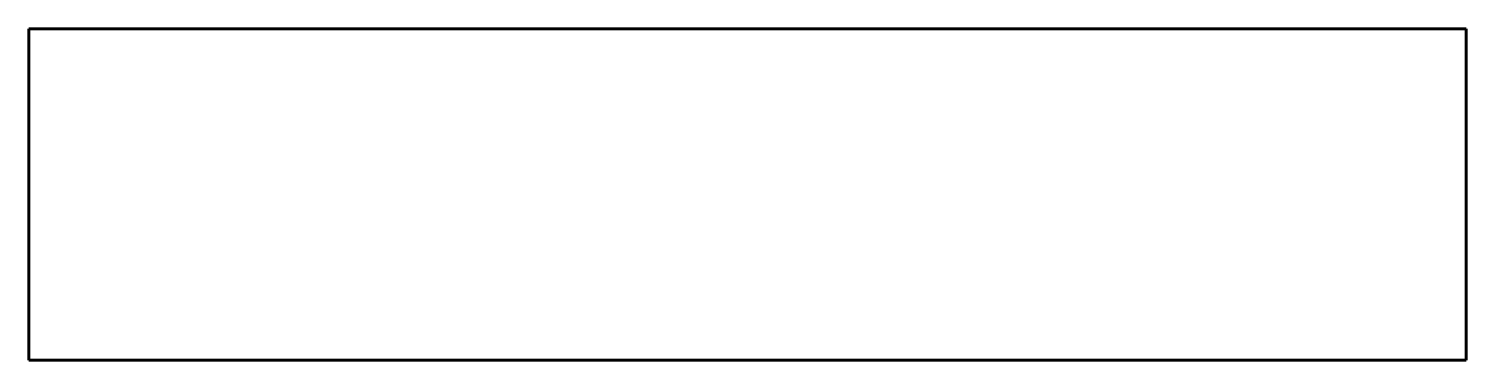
# Model space of a CAD drawing. Header units: inches. Extents: x -408 to -42, y 525 to 609.
import ezdxf

# ---------------------------------------------------------------- set-up
doc = ezdxf.new("R2010")
doc.units = ezdxf.units.IN
doc.header["$MEASUREMENT"] = 0
doc.layers.add('References', color=1, linetype='Continuous', lineweight=60)
picture_1 = doc.add_image_def('image1.png', size_in_pixel=(620, 143))

msp = doc.modelspace()

# ---------------------------------------------------------------- pictures from other files: only their frames are drawn
at = {"layer": 'References'}
image = msp.add_image(picture_1, insert=(-407.84, 524.52), size_in_units=(366.14, 84.45), dxfattribs=at)
image.dxf.flags = 7

doc.saveas('drawing.dxf')
